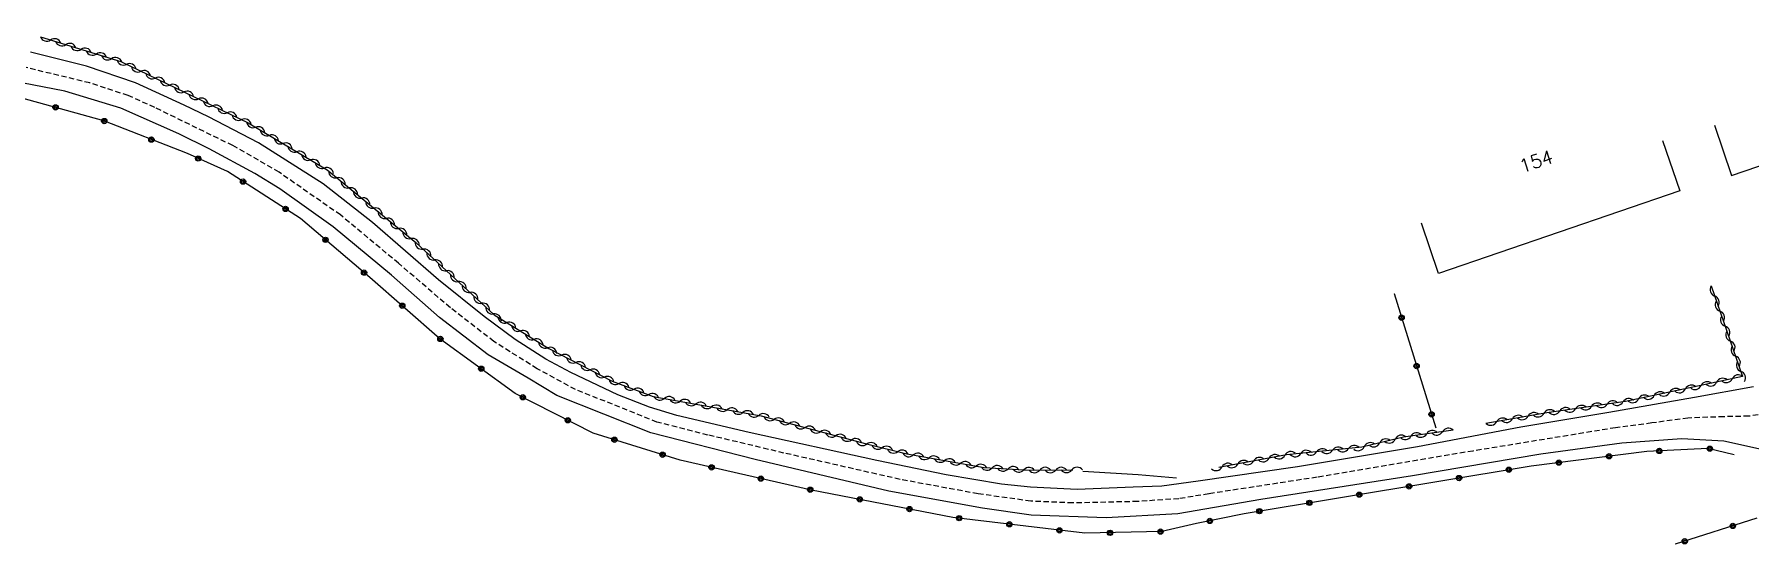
# Model space of a CAD drawing. Header units: millimetres. Extents: x 257000 to 258000, y 143999 to 144912.
# Drawn here: x 257659.5 to 257820.7, y 144295.9 to 144343.8 of the extents above; entities that cross this region are included whole.
import ezdxf
from ezdxf.enums import TextEntityAlignment as Align

# ---------------------------------------------------------------- set-up
doc = ezdxf.new("R2010")
doc.units = ezdxf.units.MM
doc.linetypes.add('DASHED', pattern=[0.75, 0.5, -0.25])
doc.layers.get('0').update_dxf_attribs({"linetype": 'CONTINUOUS'})
for name, color, linetype in [('W0001', 6, 'DASHED'), ('W0008', 7, 'CONTINUOUS'), ('W0100', 7, 'CONTINUOUS'), ('W0302', 3, 'CONTINUOUS'), ('W0310', 3, 'CONTINUOUS'), ('W0322', 7, 'CONTINUOUS'), ('W0991', 7, 'CONTINUOUS')]:
    doc.layers.add(name, color=color, linetype=linetype)
doc.styles.get("Standard").update_dxf_attribs({"font": 'romans.shx', "width": 0.85})

# ---------------------------------------------------------------- blocks, each defined once
blk = doc.blocks.new('t322o')
at = {"color": 0, "linetype": 'Continuous'}
for radius in [0.25, 0.15]:
    blk.add_circle((0, 0), radius, dxfattribs=at)
blk = doc.blocks.new('t310o')
at = {"color": 0, "linetype": 'Continuous'}
for centre, start, end in [((-0.5, 0.38), 216.8699, 323.1304), ((0.5, -0.37), 36.8699, 143.1303)]:
    blk.add_arc(centre, 0.625, start, end, dxfattribs=at)

msp = doc.modelspace()

# ---------------------------------------------------------------- linework, layer by layer
at = {"layer": 'W0001'}
msp.add_lwpolyline([(257823.7, 144308.35), (257820.6, 144307.95), (257818.25, 144307.9), (257814.88, 144307.77), (257811.47, 144307.31), (257808.06, 144306.86), (257794.68, 144304.68), (257780.04, 144302.22), (257769.86, 144300.66), (257767.05, 144300.2), (257763.18, 144299.94), (257757.09, 144299.8), (257753.14, 144299.97), (257748.19, 144300.66), (257740.86, 144302.01), (257729.95, 144304.49), (257722.81, 144306.18), (257718.02, 144307.4), (257710.37, 144310.45), (257706.76, 144312.41), (257702.7, 144314.96), (257698.61, 144318.13), (257693.74, 144322.31), (257688.28, 144326.84), (257682.52, 144330.85), (257678.17, 144333.36), (257670.84, 144336.93), (257668.34, 144338.06), (257664.74, 144339.24), (257658.75, 144340.68)], dxfattribs=at)
at = {"layer": 'W0008'}
for points in [[(257821.04, 144310.71), (257815.48, 144309.7), (257807.45, 144308.28), (257799.18, 144306.92), (257789.48, 144305.08), (257778.21, 144303.2), (257768.87, 144301.86), (257765.44, 144301.37), (257762.77, 144301.28), (257757.49, 144301.06), (257753.1, 144301.29), (257750.38, 144301.58), (257745.19, 144302.43), (257738.67, 144303.8), (257726.67, 144306.43), (257719.88, 144308.02), (257717.31, 144308.79), (257714.33, 144309.96), (257709.93, 144312.04), (257707.59, 144313.29), (257704.7, 144315.14), (257701.77, 144317.3), (257697.49, 144320.74), (257691.28, 144326.12), (257686.67, 144329.78), (257680.59, 144333.61), (257675.89, 144336.05), (257673.6, 144337.14), (257669.03, 144339.25), (257664.44, 144340.8), (257659.15, 144342.12)], [(257822.07, 144304.77), (257818.25, 144305.59), (257814.29, 144305.83), (257808.67, 144305.43), (257801.07, 144304.39), (257789.01, 144302.35), (257774.75, 144300.12), (257766.94, 144298.79), (257760.22, 144298.42), (257753.18, 144298.66), (257748.6, 144299.31), (257739.8, 144300.91), (257727.24, 144303.87), (257717.45, 144306.4), (257708.61, 144309.89), (257705.92, 144311.53), (257702.15, 144313.71), (257697.58, 144317.23), (257693.09, 144321.18), (257687.59, 144325.72), (257682.6, 144329.29), (257680.24, 144330.73), (257675.96, 144333.04), (257673.1, 144334.46), (257667.66, 144336.88), (257662.4, 144338.48), (257658.35, 144339.24)]]:
    msp.add_lwpolyline(points, dxfattribs=at)
at = {"layer": 'W0100'}
for points in [[(257817.36, 144335.27), (257818.98, 144330.54), (257845, 144339.45)], [(257812.5, 144333.83), (257814.12, 144329.1), (257791.45, 144321.35), (257789.83, 144326.08), (257789.83, 144326.08), (257789.83, 144326.08), (257789.83, 144326.08), (257789.83, 144326.08), (257789.83, 144326.08), (257789.83, 144326.08), (257789.83, 144326.08), (257789.83, 144326.08), (257789.83, 144326.08), (257789.83, 144326.08), (257789.83, 144326.08), (257789.83, 144326.08), (257789.83, 144326.08), (257789.83, 144326.08), (257789.83, 144326.08), (257789.83, 144326.08), (257789.83, 144326.08), (257789.83, 144326.08), (257789.83, 144326.08), (257789.83, 144326.08), (257789.83, 144326.08), (257789.83, 144326.08), (257789.83, 144326.08), (257789.83, 144326.08), (257789.83, 144326.08), (257789.83, 144326.08), (257789.83, 144326.08), (257789.83, 144326.08), (257789.83, 144326.08), (257789.83, 144326.08), (257789.83, 144326.08), (257789.83, 144326.08), (257789.83, 144326.08), (257789.83, 144326.08), (257789.83, 144326.08), (257789.83, 144326.08), (257789.83, 144326.08), (257789.83, 144326.08), (257789.83, 144326.08), (257789.83, 144326.08), (257789.83, 144326.08), (257789.83, 144326.08), (257789.83, 144326.08), (257789.83, 144326.08), (257789.83, 144326.08), (257789.83, 144326.08), (257789.83, 144326.08), (257789.83, 144326.08), (257789.83, 144326.08), (257789.83, 144326.08), (257789.83, 144326.08), (257789.83, 144326.08), (257789.83, 144326.08), (257789.83, 144326.08), (257789.83, 144326.08), (257789.83, 144326.08), (257789.83, 144326.08), (257789.83, 144326.08), (257789.83, 144326.08), (257789.83, 144326.08), (257789.83, 144326.08), (257789.83, 144326.08), (257789.83, 144326.08), (257789.83, 144326.08), (257789.83, 144326.08), (257789.83, 144326.08), (257789.83, 144326.08), (257789.83, 144326.08), (257789.83, 144326.08), (257789.83, 144326.08), (257789.83, 144326.08), (257789.83, 144326.08), (257789.83, 144326.08), (257789.83, 144326.08), (257789.83, 144326.08), (257789.83, 144326.08), (257789.83, 144326.08), (257789.83, 144326.08), (257789.83, 144326.08), (257789.83, 144326.08), (257789.83, 144326.08), (257789.83, 144326.08), (257789.83, 144326.08), (257789.83, 144326.08), (257789.83, 144326.08), (257789.83, 144326.08), (257789.83, 144326.08), (257789.83, 144326.08), (257789.83, 144326.08), (257789.83, 144326.08), (257789.83, 144326.08), (257789.83, 144326.08), (257789.83, 144326.08), (257789.83, 144326.08), (257789.83, 144326.08), (257789.83, 144326.08), (257789.83, 144326.08), (257789.83, 144326.08), (257789.83, 144326.08), (257789.83, 144326.08), (257789.83, 144326.08), (257789.83, 144326.08), (257789.83, 144326.08), (257789.83, 144326.08), (257789.83, 144326.08), (257789.83, 144326.08), (257789.83, 144326.08), (257789.83, 144326.08), (257789.83, 144326.08), (257789.83, 144326.08), (257789.83, 144326.08), (257789.83, 144326.08), (257789.83, 144326.08), (257789.83, 144326.08), (257789.83, 144326.08), (257789.83, 144326.08)]]:
    msp.add_lwpolyline(points, dxfattribs=at)
at = {"layer": 'W0302'}
msp.add_lwpolyline([(257766.82, 144302.13), (257763.22, 144302.45), (257758.04, 144302.77)], dxfattribs=at)
at = {"layer": 'W0310'}
for points in [[(257660.09, 144343.56), (257660.09, 144343.56), (257660.09, 144343.56), (257660.09, 144343.56), (257660.09, 144343.56), (257660.09, 144343.56), (257660.09, 144343.56), (257660.09, 144343.56), (257660.09, 144343.56), (257660.09, 144343.56), (257660.09, 144343.56), (257660.09, 144343.56), (257660.09, 144343.56), (257660.09, 144343.56), (257660.09, 144343.56), (257660.09, 144343.56), (257660.09, 144343.56), (257660.09, 144343.56), (257660.09, 144343.56), (257660.09, 144343.56), (257660.09, 144343.56), (257660.09, 144343.56), (257660.09, 144343.56), (257660.09, 144343.56), (257660.09, 144343.56), (257660.09, 144343.56), (257660.09, 144343.56), (257660.09, 144343.56), (257660.09, 144343.56), (257660.09, 144343.56), (257660.09, 144343.56), (257660.09, 144343.56), (257660.09, 144343.56), (257660.09, 144343.56), (257660.09, 144343.56), (257660.09, 144343.56), (257660.09, 144343.56), (257660.09, 144343.56), (257660.09, 144343.56), (257660.09, 144343.56), (257660.09, 144343.56), (257660.09, 144343.56), (257660.09, 144343.56), (257660.09, 144343.56), (257660.09, 144343.56), (257660.09, 144343.56), (257660.09, 144343.56), (257660.09, 144343.56), (257660.09, 144343.56), (257660.09, 144343.56), (257660.09, 144343.56), (257660.09, 144343.56), (257660.09, 144343.56), (257660.09, 144343.56), (257660.09, 144343.56), (257660.09, 144343.56), (257660.09, 144343.56), (257660.09, 144343.56), (257660.09, 144343.56), (257660.09, 144343.56), (257660.09, 144343.56), (257660.09, 144343.56), (257660.09, 144343.56), (257660.09, 144343.56), (257660.09, 144343.56), (257660.09, 144343.56), (257660.09, 144343.56), (257660.09, 144343.56), (257660.09, 144343.56), (257660.09, 144343.56), (257660.09, 144343.56), (257660.09, 144343.56), (257660.09, 144343.56), (257660.09, 144343.56), (257660.09, 144343.56), (257660.09, 144343.56), (257660.09, 144343.56), (257660.09, 144343.56), (257660.09, 144343.56), (257660.09, 144343.56), (257660.09, 144343.56), (257660.09, 144343.56), (257660.09, 144343.56), (257660.09, 144343.56), (257660.09, 144343.56), (257660.09, 144343.56), (257660.09, 144343.56), (257660.09, 144343.56), (257660.09, 144343.56), (257660.09, 144343.56), (257660.09, 144343.56), (257660.09, 144343.56), (257660.09, 144343.56), (257660.09, 144343.56), (257660.09, 144343.56), (257660.09, 144343.56), (257660.09, 144343.56), (257660.09, 144343.56), (257660.09, 144343.56), (257660.09, 144343.56), (257660.09, 144343.56)], [(257660.09, 144343.56), (257660.09, 144343.56), (257660.09, 144343.56), (257660.09, 144343.56), (257660.09, 144343.56), (257660.09, 144343.56), (257667.65, 144341.24), (257679.61, 144335.5), (257687.05, 144331.08), (257695.36, 144324.25), (257702.74, 144317.46), (257707.86, 144314.3), (257713.81, 144311.25), (257717.67, 144309.81), (257727.81, 144307.98), (257737.7, 144305.34), (257741.49, 144304.41), (257748.75, 144303.13), (257753.03, 144302.88), (257757.09, 144302.9)], [(257817.05, 144320.18), (257820.01, 144311.68), (257815.94, 144310.79), (257809.02, 144309.32), (257801.62, 144308.27), (257795.88, 144307.26), (257795.88, 144307.26), (257795.88, 144307.26), (257795.88, 144307.26), (257795.88, 144307.26), (257795.88, 144307.26), (257795.88, 144307.26), (257795.88, 144307.26), (257795.88, 144307.26), (257795.88, 144307.26), (257795.88, 144307.26), (257795.88, 144307.26), (257795.88, 144307.26), (257795.88, 144307.26), (257795.88, 144307.26), (257795.88, 144307.26), (257795.88, 144307.26), (257795.88, 144307.26), (257795.88, 144307.26), (257795.88, 144307.26), (257795.88, 144307.26), (257795.88, 144307.26), (257795.88, 144307.26), (257795.88, 144307.26), (257795.88, 144307.26), (257795.88, 144307.26), (257795.88, 144307.26), (257795.88, 144307.26), (257795.88, 144307.26), (257795.88, 144307.26), (257795.88, 144307.26), (257795.88, 144307.26), (257795.88, 144307.26), (257795.88, 144307.26), (257795.88, 144307.26), (257795.88, 144307.26), (257795.88, 144307.26), (257795.88, 144307.26), (257795.88, 144307.26), (257795.88, 144307.26), (257795.88, 144307.26), (257795.88, 144307.26), (257795.88, 144307.26), (257795.88, 144307.26), (257795.88, 144307.26), (257795.88, 144307.26), (257795.88, 144307.26), (257795.88, 144307.26), (257795.88, 144307.26), (257795.88, 144307.26), (257795.88, 144307.26), (257795.88, 144307.26), (257795.88, 144307.26), (257795.88, 144307.26), (257795.88, 144307.26), (257795.88, 144307.26), (257795.88, 144307.26), (257795.88, 144307.26), (257795.88, 144307.26), (257795.88, 144307.26), (257795.88, 144307.26), (257795.88, 144307.26), (257795.88, 144307.26), (257795.88, 144307.26), (257795.88, 144307.26), (257795.88, 144307.26), (257795.88, 144307.26), (257795.88, 144307.26), (257795.88, 144307.26), (257795.88, 144307.26), (257795.88, 144307.26), (257795.88, 144307.26), (257795.88, 144307.26), (257795.88, 144307.26), (257795.88, 144307.26), (257795.88, 144307.26), (257795.88, 144307.26), (257795.88, 144307.26), (257795.88, 144307.26), (257795.88, 144307.26), (257795.88, 144307.26), (257795.88, 144307.26), (257795.88, 144307.26), (257795.88, 144307.26), (257795.88, 144307.26), (257795.88, 144307.26), (257795.88, 144307.26), (257795.88, 144307.26), (257795.88, 144307.26), (257795.88, 144307.26), (257795.88, 144307.26), (257795.88, 144307.26), (257795.88, 144307.26), (257795.88, 144307.26), (257795.88, 144307.26), (257795.88, 144307.26)], [(257792.81, 144306.64), (257792.81, 144306.64), (257792.81, 144306.64), (257792.81, 144306.64), (257792.81, 144306.64), (257792.81, 144306.64), (257792.81, 144306.64), (257792.81, 144306.64), (257792.81, 144306.64), (257792.81, 144306.64), (257792.81, 144306.64), (257792.81, 144306.64), (257792.81, 144306.64), (257792.81, 144306.64), (257792.81, 144306.64), (257792.81, 144306.64), (257788.14, 144305.98), (257784.25, 144305.04), (257777.16, 144304.31), (257770.79, 144303.13)], [(257792.81, 144306.64), (257792.81, 144306.64), (257792.81, 144306.64), (257792.81, 144306.64), (257792.81, 144306.64), (257792.81, 144306.64), (257792.81, 144306.64), (257792.81, 144306.64), (257792.81, 144306.64), (257792.81, 144306.64), (257792.81, 144306.64), (257792.81, 144306.64), (257792.81, 144306.64), (257792.81, 144306.64), (257792.81, 144306.64), (257792.81, 144306.64), (257792.81, 144306.64), (257792.81, 144306.64), (257792.81, 144306.64), (257792.81, 144306.64), (257792.81, 144306.64), (257792.81, 144306.64), (257792.81, 144306.64), (257792.81, 144306.64), (257792.81, 144306.64), (257792.81, 144306.64), (257792.81, 144306.64), (257792.81, 144306.64), (257792.81, 144306.64), (257792.81, 144306.64), (257792.81, 144306.64), (257792.81, 144306.64), (257792.81, 144306.64), (257792.81, 144306.64), (257792.81, 144306.64), (257792.81, 144306.64), (257792.81, 144306.64), (257792.81, 144306.64), (257792.81, 144306.64), (257792.81, 144306.64), (257792.81, 144306.64), (257792.81, 144306.64), (257792.81, 144306.64), (257792.81, 144306.64), (257792.81, 144306.64), (257792.81, 144306.64), (257792.81, 144306.64), (257792.81, 144306.64), (257792.81, 144306.64), (257792.81, 144306.64), (257792.81, 144306.64), (257792.81, 144306.64), (257792.81, 144306.64), (257792.81, 144306.64), (257792.81, 144306.64), (257792.81, 144306.64), (257792.81, 144306.64), (257792.81, 144306.64), (257792.81, 144306.64), (257792.81, 144306.64), (257792.81, 144306.64), (257792.81, 144306.64), (257792.81, 144306.64), (257792.81, 144306.64), (257792.81, 144306.64), (257792.81, 144306.64), (257792.81, 144306.64), (257792.81, 144306.64), (257792.81, 144306.64), (257792.81, 144306.64), (257792.81, 144306.64), (257792.81, 144306.64), (257792.81, 144306.64), (257792.81, 144306.64), (257792.81, 144306.64), (257792.81, 144306.64), (257792.81, 144306.64), (257792.81, 144306.64), (257792.81, 144306.64), (257792.81, 144306.64), (257792.81, 144306.64), (257792.81, 144306.64), (257792.81, 144306.64), (257792.81, 144306.64), (257792.81, 144306.64), (257792.81, 144306.64), (257792.81, 144306.64), (257792.81, 144306.64), (257792.81, 144306.64), (257792.81, 144306.64), (257792.81, 144306.64), (257792.81, 144306.64), (257792.81, 144306.64), (257792.81, 144306.64), (257792.81, 144306.64), (257792.81, 144306.64), (257792.81, 144306.64), (257792.81, 144306.64), (257792.81, 144306.64), (257792.81, 144306.64), (257792.81, 144306.64)], [(257795.88, 144307.26), (257795.88, 144307.26), (257795.88, 144307.26), (257795.88, 144307.26), (257795.88, 144307.26), (257795.88, 144307.26), (257795.88, 144307.26), (257795.88, 144307.26), (257795.88, 144307.26), (257795.88, 144307.26), (257795.88, 144307.26), (257795.88, 144307.26), (257795.88, 144307.26), (257795.88, 144307.26), (257795.88, 144307.26), (257795.88, 144307.26), (257795.88, 144307.26), (257795.88, 144307.26), (257795.88, 144307.26), (257795.88, 144307.26)]]:
    msp.add_lwpolyline(points, dxfattribs=at)
at = {"layer": 'W0322'}
for points in [[(257819.23, 144304.32), (257816.73, 144304.93), (257811.02, 144304.62), (257800.14, 144303.27), (257773.18, 144298.79), (257768.72, 144297.86), (257765.46, 144297.11), (257758.23, 144296.95), (257745.83, 144298.44), (257732.55, 144301.01), (257720.21, 144303.81), (257712.04, 144306.36), (257704.7, 144310.08), (257697.63, 144315.22), (257691.04, 144320.97), (257684.52, 144326.52), (257677.67, 144330.91), (257673.9, 144332.6), (257666.05, 144335.68), (257657.01, 144338.19)], [(257787.27, 144319.46), (257787.27, 144319.46), (257787.27, 144319.46), (257787.27, 144319.46), (257787.27, 144319.46), (257787.27, 144319.46), (257787.27, 144319.46), (257787.27, 144319.46), (257787.27, 144319.46), (257787.27, 144319.46), (257787.27, 144319.46), (257787.27, 144319.46), (257787.27, 144319.46), (257787.27, 144319.46), (257787.27, 144319.46), (257787.27, 144319.46), (257787.27, 144319.46), (257787.27, 144319.46), (257787.27, 144319.46), (257787.27, 144319.46), (257787.27, 144319.46), (257787.27, 144319.46), (257787.27, 144319.46), (257787.27, 144319.46), (257787.27, 144319.46), (257787.27, 144319.46), (257787.27, 144319.46), (257787.27, 144319.46), (257787.27, 144319.46), (257787.27, 144319.46), (257787.27, 144319.46), (257787.27, 144319.46), (257787.27, 144319.46), (257787.27, 144319.46), (257787.27, 144319.46), (257787.27, 144319.46), (257787.27, 144319.46), (257787.27, 144319.46), (257787.27, 144319.46), (257787.27, 144319.46), (257787.27, 144319.46), (257787.27, 144319.46), (257787.27, 144319.46), (257787.27, 144319.46), (257787.27, 144319.46), (257787.27, 144319.46), (257787.27, 144319.46), (257787.27, 144319.46), (257787.27, 144319.46), (257787.27, 144319.46), (257787.27, 144319.46), (257787.27, 144319.46), (257787.27, 144319.46), (257787.27, 144319.46), (257787.27, 144319.46), (257787.27, 144319.46), (257787.27, 144319.46), (257787.27, 144319.46), (257787.27, 144319.46), (257787.27, 144319.46), (257787.27, 144319.46), (257787.27, 144319.46), (257787.27, 144319.46), (257787.27, 144319.46), (257787.27, 144319.46), (257787.27, 144319.46), (257787.27, 144319.46), (257787.27, 144319.46), (257787.27, 144319.46), (257787.27, 144319.46), (257787.27, 144319.46), (257787.27, 144319.46), (257787.27, 144319.46), (257787.27, 144319.46), (257787.27, 144319.46), (257787.27, 144319.46), (257787.27, 144319.46), (257787.27, 144319.46), (257787.27, 144319.46), (257787.27, 144319.46), (257787.27, 144319.46), (257787.27, 144319.46), (257787.27, 144319.46), (257787.27, 144319.46), (257787.27, 144319.46), (257787.27, 144319.46), (257787.27, 144319.46), (257787.27, 144319.46), (257787.27, 144319.46), (257787.27, 144319.46), (257787.27, 144319.46), (257787.27, 144319.46), (257787.27, 144319.46), (257787.27, 144319.46), (257787.27, 144319.46), (257787.27, 144319.46), (257787.27, 144319.46), (257787.27, 144319.46), (257787.27, 144319.46), (257787.27, 144319.46), (257787.27, 144319.46)], [(257787.27, 144319.46), (257787.27, 144319.46), (257787.27, 144319.46), (257787.27, 144319.46), (257787.27, 144319.46), (257787.27, 144319.46), (257787.27, 144319.46), (257787.27, 144319.46), (257787.27, 144319.46), (257787.27, 144319.46), (257787.27, 144319.46), (257787.27, 144319.46), (257787.27, 144319.46), (257787.27, 144319.46), (257787.27, 144319.46), (257787.27, 144319.46), (257787.27, 144319.46), (257787.27, 144319.46), (257787.27, 144319.46), (257791.19, 144306.86)], [(257821.35, 144298.37), (257813.69, 144295.92), (257813.69, 144295.92), (257813.69, 144295.92), (257813.69, 144295.92), (257813.69, 144295.92), (257813.69, 144295.92), (257813.69, 144295.92), (257813.69, 144295.92), (257813.69, 144295.92), (257813.69, 144295.92), (257813.69, 144295.92), (257813.69, 144295.92), (257813.69, 144295.92), (257813.69, 144295.92), (257813.69, 144295.92), (257813.69, 144295.92), (257813.69, 144295.92), (257813.69, 144295.92), (257813.69, 144295.92), (257813.69, 144295.92), (257813.69, 144295.92), (257813.69, 144295.92), (257813.69, 144295.92), (257813.69, 144295.92), (257813.69, 144295.92), (257813.69, 144295.92), (257813.69, 144295.92), (257813.69, 144295.92), (257813.69, 144295.92), (257813.69, 144295.92), (257813.69, 144295.92), (257813.69, 144295.92), (257813.69, 144295.92), (257813.69, 144295.92), (257813.69, 144295.92), (257813.69, 144295.92), (257813.69, 144295.92), (257813.69, 144295.92), (257813.69, 144295.92), (257813.69, 144295.92), (257813.69, 144295.92), (257813.69, 144295.92), (257813.69, 144295.92), (257813.69, 144295.92), (257813.69, 144295.92), (257813.69, 144295.92), (257813.69, 144295.92), (257813.69, 144295.92), (257813.69, 144295.92), (257813.69, 144295.92), (257813.69, 144295.92), (257813.69, 144295.92), (257813.69, 144295.92), (257813.69, 144295.92), (257813.69, 144295.92), (257813.69, 144295.92), (257813.69, 144295.92), (257813.69, 144295.92), (257813.69, 144295.92), (257813.69, 144295.92), (257813.69, 144295.92), (257813.69, 144295.92), (257813.69, 144295.92), (257813.69, 144295.92), (257813.69, 144295.92), (257813.69, 144295.92), (257813.69, 144295.92), (257813.69, 144295.92), (257813.69, 144295.92), (257813.69, 144295.92), (257813.69, 144295.92), (257813.69, 144295.92), (257813.69, 144295.92), (257813.69, 144295.92), (257813.69, 144295.92), (257813.69, 144295.92), (257813.69, 144295.92), (257813.69, 144295.92), (257813.69, 144295.92), (257813.69, 144295.92), (257813.69, 144295.92), (257813.69, 144295.92), (257813.69, 144295.92), (257813.69, 144295.92), (257813.69, 144295.92), (257813.69, 144295.92), (257813.69, 144295.92), (257813.69, 144295.92), (257813.69, 144295.92), (257813.69, 144295.92), (257813.69, 144295.92), (257813.69, 144295.92), (257813.69, 144295.92), (257813.69, 144295.92), (257813.69, 144295.92), (257813.69, 144295.92), (257813.69, 144295.92), (257813.69, 144295.92), (257813.69, 144295.92), (257813.69, 144295.92)], [(257813.69, 144295.92), (257813.69, 144295.92), (257813.69, 144295.92), (257813.69, 144295.92), (257813.69, 144295.92), (257813.69, 144295.92), (257813.69, 144295.92), (257813.69, 144295.92), (257813.69, 144295.92), (257813.69, 144295.92), (257813.69, 144295.92), (257813.69, 144295.92), (257813.69, 144295.92), (257813.69, 144295.92), (257813.69, 144295.92), (257813.69, 144295.92), (257813.69, 144295.92), (257813.69, 144295.92), (257813.69, 144295.92), (257813.69, 144295.92)]]:
    msp.add_lwpolyline(points, dxfattribs=at)

# ---------------------------------------------------------------- block references
at = {"layer": 'W0310'}
for p, rotation in [((257661.05, 144343.27), 342.907942086137), ((257662.48, 144342.83), 342.907942086137), ((257663.92, 144342.39), 342.907942086137), ((257665.35, 144341.95), 342.907942086137), ((257666.78, 144341.51), 342.907942086137), ((257668.18, 144340.98), 334.3657963919208), ((257669.54, 144340.33), 334.3657963919208), ((257670.89, 144339.69), 334.3657963919208), ((257672.24, 144339.04), 334.3657963919208), ((257673.59, 144338.39), 334.3657963919208), ((257674.95, 144337.74), 334.3657963919208), ((257676.3, 144337.09), 334.3657963919208), ((257677.65, 144336.44), 334.3657963919208), ((257679, 144335.79), 334.3657963919208), ((257680.32, 144335.08), 329.2611839354408), ((257681.61, 144334.31), 329.2611839354408), ((257682.9, 144333.55), 329.2611839354408), ((257684.19, 144332.78), 329.2611839354408), ((257685.48, 144332.01), 329.2611839354408), ((257686.77, 144331.24), 329.2611839354408), ((257687.95, 144330.33), 320.5935666712382), ((257689.11, 144329.38), 320.5935666712382), ((257690.27, 144328.43), 320.5935666712382), ((257691.43, 144327.48), 320.5935666712382), ((257692.59, 144326.52), 320.5935666712382), ((257693.75, 144325.57), 320.5935666712382), ((257694.91, 144324.62), 320.5935666712382), ((257696.03, 144323.63), 317.3836428118085), ((257697.14, 144322.61), 317.3836428118085), ((257698.24, 144321.6), 317.3836428118085), ((257699.35, 144320.58), 317.3836428118085), ((257700.45, 144319.57), 317.3836428118085), ((257701.55, 144318.55), 317.3836428118085), ((257817.38, 144319.23), 289.2442642012712), ((257702.66, 144317.54), 317.3836428118085), ((257817.87, 144317.82), 289.2442642012712), ((257703.92, 144316.73), 328.3717502125621), ((257705.2, 144315.95), 328.3717502125621), ((257818.37, 144316.4), 289.2442642012712), ((257706.48, 144315.16), 328.3717502125621), ((257707.75, 144314.37), 328.3717502125621), ((257818.86, 144314.99), 289.2442642012712), ((257819.36, 144313.57), 289.2442642012712), ((257709.08, 144313.68), 332.7870339171275), ((257710.42, 144312.99), 332.7870339171275), ((257711.75, 144312.3), 332.7870339171275), ((257819.85, 144312.15), 289.2442642012712), ((257713.08, 144311.62), 332.7870339171275), ((257714.45, 144311.01), 339.6586730108661), ((257816.11, 144310.82), 192.4095500146628), ((257817.57, 144311.15), 192.4095500146628), ((257819.04, 144311.47), 192.4095500146628), ((257715.86, 144310.49), 339.6586730108661), ((257717.26, 144309.97), 339.6586730108661), ((257718.72, 144309.62), 349.7508038613773), ((257720.2, 144309.36), 349.7508038613773), ((257808.77, 144309.29), 188.0770136536007), ((257810.24, 144309.58), 191.9354879416362), ((257811.7, 144309.89), 191.9354879416362), ((257813.17, 144310.2), 191.9354879416362), ((257814.64, 144310.51), 191.9354879416362), ((257721.67, 144309.09), 349.7508038613773), ((257723.15, 144308.82), 349.7508038613773), ((257724.62, 144308.56), 349.7508038613773), ((257726.1, 144308.29), 349.7508038613773), ((257727.58, 144308.02), 349.7508038613773), ((257729.03, 144307.65), 345.058236606107), ((257798.39, 144307.7), 189.9857392420817), ((257799.86, 144307.96), 189.9857392420817), ((257801.34, 144308.22), 189.9857392420817), ((257802.83, 144308.44), 188.0770136536007), ((257804.31, 144308.65), 188.0770136536007), ((257805.8, 144308.87), 188.0770136536007), ((257807.28, 144309.08), 188.0770136536007), ((257730.48, 144307.27), 345.058236606107), ((257731.93, 144306.88), 345.058236606107), ((257733.38, 144306.49), 345.058236606107), ((257734.83, 144306.11), 345.058236606107), ((257788.85, 144306.08), 188.0425266785449), ((257790.33, 144306.29), 188.0425266785449), ((257791.82, 144306.5), 188.0425266785449), ((257796.91, 144307.44), 189.9857392420817), ((257736.28, 144305.72), 345.058236606107), ((257737.73, 144305.33), 346.1913414033974), ((257739.18, 144304.98), 346.1913414033974), ((257740.64, 144304.62), 346.1913414033974), ((257779.99, 144304.6), 185.8169979268421), ((257781.48, 144304.75), 185.8169979268421), ((257782.98, 144304.91), 185.8169979268421), ((257784.46, 144305.09), 193.6578193841685), ((257785.92, 144305.44), 193.6578193841685), ((257787.38, 144305.8), 193.6578193841685), ((257742.1, 144304.3), 349.9969350621272), ((257743.58, 144304.04), 349.9969350621272), ((257745.06, 144303.78), 349.9969350621272), ((257746.54, 144303.52), 349.9969350621272), ((257748.01, 144303.26), 349.9969350621272), ((257749.5, 144303.09), 356.6579803202698), ((257751, 144303), 356.6579803202698), ((257752.49, 144302.91), 356.6579803202698), ((257771.11, 144303.19), 190.5055173065433), ((257772.58, 144303.46), 190.5055173065433), ((257774.06, 144303.74), 190.5055173065433), ((257775.53, 144304.01), 190.5055173065433), ((257777.01, 144304.29), 190.5055173065433), ((257778.5, 144304.45), 185.8169979268421), ((257753.99, 144302.89), 0.3527179509855889), ((257755.49, 144302.89), 0.3527179509855889), ((257756.99, 144302.9), 0.3527179509855889)]:
    msp.add_blockref('t310o', p, dxfattribs=dict(at, rotation=rotation))
at = {"layer": 'W0322'}
for p, rotation in [((257661.52, 144336.94), 164.4855577451212), ((257666.1, 144335.66), 158.5368318164075), ((257670.52, 144333.92), 158.5368318164075), ((257674.92, 144332.14), 155.8488836038989), ((257679.13, 144329.97), 147.3980695172587), ((257683.13, 144327.41), 147.3980695172587), ((257686.88, 144324.51), 139.5997455005695), ((257690.5, 144321.43), 139.5997455005695), ((257694.09, 144318.32), 138.8965496334598), ((257787.97, 144317.19), 287.287510711438), ((257697.67, 144315.2), 143.9721166012234), ((257789.38, 144312.66), 287.287510711438), ((257701.51, 144312.4), 143.9721166012234), ((257705.42, 144309.72), 153.1078942917735), ((257790.79, 144308.12), 287.287510711438), ((257709.65, 144307.57), 153.1078942917735), ((257714.02, 144305.74), 162.6596633235534), ((257812.19, 144304.69), 183.0991127569073), ((257816.93, 144304.89), 166.1685630141762), ((257718.55, 144304.33), 162.6596633235534), ((257723.15, 144303.14), 167.2394188666842), ((257798.05, 144302.92), 189.4340748713334), ((257802.75, 144303.59), 187.1074770446035), ((257807.47, 144304.18), 187.1074770446035), ((257727.78, 144302.09), 167.2394188666842), ((257788.68, 144301.36), 189.4340748713334), ((257793.37, 144302.14), 189.4340748713334), ((257732.42, 144301.04), 167.2394188666842), ((257737.08, 144300.14), 169.0274069619346), ((257779.31, 144299.81), 189.4340748713334), ((257784, 144300.58), 189.4340748713334), ((257741.74, 144299.23), 169.0274069619346), ((257746.41, 144298.37), 173.1365852416293), ((257769.96, 144298.11), 191.8103198012958), ((257774.62, 144299.03), 189.4340748713334), ((257751.13, 144297.8), 173.1365852416293), ((257755.84, 144297.23), 173.1365852416293), ((257760.58, 144297), 181.3007826740544), ((257765.32, 144297.11), 181.3007826740544), ((257819.09, 144297.64), 197.7160892170056), ((257814.57, 144296.2), 197.7160892170056)]:
    msp.add_blockref('t322o', p, dxfattribs=dict(at, rotation=rotation))

# ---------------------------------------------------------------- texts
at = {"layer": 'W0991'}
msp.add_text('154', height=1.25, rotation=18.8825, dxfattribs=at).set_placement((257800.61, 144331.88), align=Align.MIDDLE)

doc.saveas('drawing.dxf')
